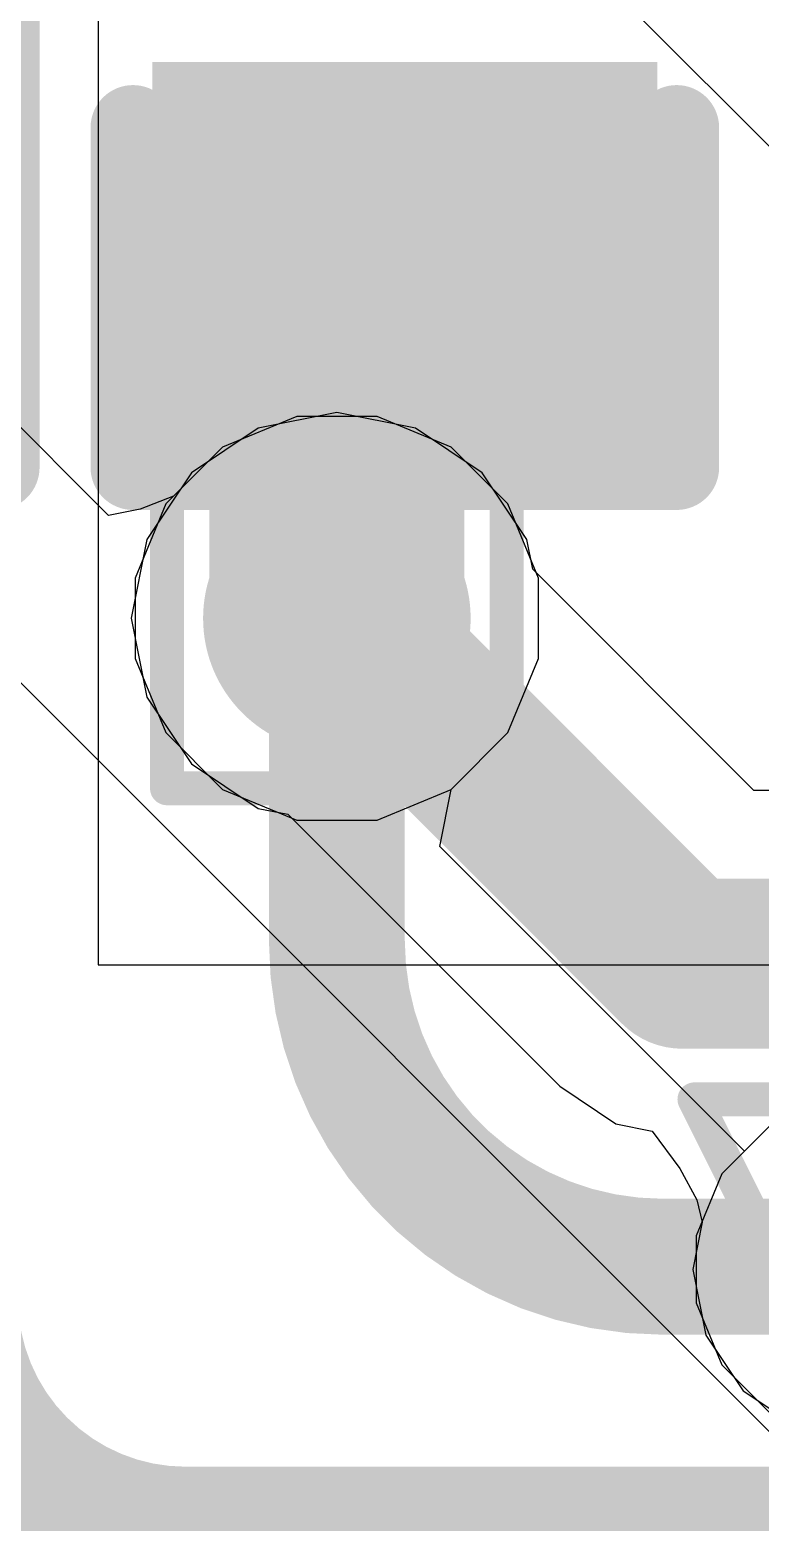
# Model space of a CAD drawing. Header units: inches. Extents: x -6 to 283, y -12 to 154.
# Drawn here: x 42.679 to 43.771, y 12.75 to 14.98 of the extents above; entities that cross this region are included whole.
import ezdxf

# ---------------------------------------------------------------- set-up
doc = ezdxf.new("R2010")
doc.units = ezdxf.units.IN
for name, color, linetype in [('Bottom Layer', 5, 'Continuous'), ('Bottom Overlay', 54, 'Continuous'), ('Bottom Paste', 16, 'Continuous'), ('Bottom Solder', 6, 'Continuous'), ('Drill Drawing', 1, 'Continuous'), ('GND-1', 16, 'Continuous'), ('GND-2', 90, 'Continuous'), ('GND-3', 216, 'Continuous'), ('GND-4', 54, 'Continuous'), ('PWR-1', 156, 'Continuous'), ('PWR-2', 130, 'Continuous'), ('Signal L1', 76, 'Continuous'), ('Signal L2', 6, 'Continuous'), ('Top Layer', 1, 'Continuous'), ('Top Overlay', 2, 'Continuous'), ('Top Paste', 8, 'Continuous'), ('Top Solder', 216, 'Continuous'), ('Via Holes', 16, 'Continuous')]:
    doc.layers.add(name, color=color, linetype=linetype)

# ---------------------------------------------------------------- blocks, each defined once
blk = doc.blocks.new('R___0402_13')
at = {"layer": 'Top Layer'}
for points in [[(-0.6985, -0.3175), (-0.6985, 0.3174999999999999), (-0.2413000000000001, 0.3175), (-0.2412999999999999, -0.3174999999999999)], [(0.2413000000000001, -0.3175), (0.2412999999999999, 0.3174999999999999), (0.6985, 0.3175), (0.6985, -0.3174999999999999)]]:
    blk.add_hatch(color=1, dxfattribs=at).paths.add_polyline_path(points)
at = {"layer": 'Top Paste'}
for points in [[(-0.6985, -0.3175), (-0.6985, 0.3174999999999999), (-0.2413000000000001, 0.3175), (-0.2412999999999999, -0.3174999999999999)], [(0.2413000000000001, -0.3175), (0.2412999999999999, 0.3174999999999999), (0.6985, 0.3175), (0.6985, -0.3174999999999999)]]:
    blk.add_hatch(color=8, dxfattribs=at).paths.add_polyline_path(points)
at = {"layer": 'Top Solder'}
for points in [[(-0.75350116, -0.3725011600000001), (-0.75350116, 0.3725011599999999), (-0.18629884, 0.3725011600000001), (-0.1862988399999999, -0.3725011599999999)], [(0.18629884, -0.3725011600000001), (0.1862988399999999, 0.3725011599999999), (0.75350116, 0.3725011600000001), (0.75350116, -0.3725011599999999)]]:
    blk.add_hatch(color=216, dxfattribs=at).paths.add_polyline_path(points)
at = {"layer": 'Top Overlay'}
for points in [[(0.7874, 0.4064, 0.127, 0.127, 0), (-0.7874, 0.4064, 0.127, 0.127, 0)], [(-0.7874, -0.4064, 0.127, 0.127, 0), (-0.7874, 0.4064, 0.127, 0.127, 0)], [(0.7874, -0.4064, 0.127, 0.127, 0), (0.7874, 0.4064, 0.127, 0.127, 0)], [(0.7874, -0.4064, 0.127, 0.127, 0), (-0.7874, -0.4064, 0.127, 0.127, 0)], [(0.8128, -0.4318, 0.0032258, 0.0032258, 0), (-0.8128, -0.4318, 0.0032258, 0.0032258, 0)]]:
    blk.add_lwpolyline(points, format="xyseb", dxfattribs=at)
for points in [[(-0.8191499999999999, 0.4064, 0.0635, 0.0635, 1), (-0.7556499999999999, 0.4064, 0.0635, 0.0635, 1)], [(-0.8191499999999999, 0.4064, 0.0635, 0.0635, 1), (-0.7556499999999999, 0.4064, 0.0635, 0.0635, 1)], [(0.7556499999999999, 0.4064, 0.0635, 0.0635, 1), (0.8191499999999999, 0.4064, 0.0635, 0.0635, 1)], [(0.7556499999999999, 0.4064, 0.0635, 0.0635, 1), (0.8191499999999999, 0.4064, 0.0635, 0.0635, 1)], [(-0.8191499999999999, -0.4064, 0.0635, 0.0635, 1), (-0.7556499999999999, -0.4064, 0.0635, 0.0635, 1)], [(-0.8191499999999999, -0.4064, 0.0635, 0.0635, 1), (-0.7556499999999999, -0.4064, 0.0635, 0.0635, 1)], [(0.7556499999999999, -0.4064, 0.0635, 0.0635, 1), (0.8191499999999999, -0.4064, 0.0635, 0.0635, 1)], [(0.7556499999999999, -0.4064, 0.0635, 0.0635, 1), (0.8191499999999999, -0.4064, 0.0635, 0.0635, 1)], [(-0.81360518, -0.4318, 0.0016129, 0.0016129, 1), (-0.8119948199999999, -0.4318, 0.0016129, 0.0016129, 1)], [(0.8119948199999999, -0.4318, 0.0016129, 0.0016129, 1), (0.81360518, -0.4318, 0.0016129, 0.0016129, 1)]]:
    blk.add_lwpolyline(points, format="xyseb", close=True, dxfattribs=at)
blk = doc.blocks.new('C___0402_B_354')
at = {"layer": 'Bottom Layer'}
for points in [[(-0.2413, 0.3175), (-0.2412999999999999, -0.3175), (-0.6985, -0.3175), (-0.6985, 0.3175)], [(0.6985, 0.3175), (0.6985, -0.3175), (0.2413, -0.3175), (0.2412999999999999, 0.3175)]]:
    blk.add_hatch(color=5, dxfattribs=at).paths.add_polyline_path(points)
at = {"layer": 'Bottom Paste'}
for points in [[(-0.2413, 0.3175), (-0.2412999999999999, -0.3175), (-0.6985, -0.3175), (-0.6985, 0.3175)], [(0.6985, 0.3175), (0.6985, -0.3175), (0.2413, -0.3175), (0.2412999999999999, 0.3175)]]:
    blk.add_hatch(color=16, dxfattribs=at).paths.add_polyline_path(points)
at = {"layer": 'Bottom Solder'}
for points in [[(-0.18130012, 0.37749988), (-0.18130012, -0.37749988), (-0.7584998799999999, -0.37749988), (-0.7584998799999999, 0.37749988)], [(0.7584998799999999, 0.37749988), (0.7584998799999999, -0.37749988), (0.18130012, -0.37749988), (0.18130012, 0.37749988)]]:
    blk.add_hatch(color=6, dxfattribs=at).paths.add_polyline_path(points)
at = {"layer": 'Bottom Overlay'}
for points in [[(-0.7874, 0.4064, 0.127, 0.127, 0), (-0.7874, -0.4064, 0.127, 0.127, 0)], [(-0.7874, 0.4064, 0.127, 0.127, 0), (-0.2794, 0.4064, 0.127, 0.127, 0)], [(0.2794, 0.4064, 0.127, 0.127, 0), (0.7874, 0.4064, 0.127, 0.127, 0)], [(0.7874, 0.4064, 0.127, 0.127, 0), (0.7874, -0.4064, 0.127, 0.127, 0)], [(-0.7874, -0.4064, 0.127, 0.127, 0), (-0.2794, -0.4064, 0.127, 0.127, 0)], [(0.2794, -0.4064, 0.127, 0.127, 0), (0.7874, -0.4064, 0.127, 0.127, 0)]]:
    blk.add_lwpolyline(points, format="xyseb", dxfattribs=at)
for points in [[(-0.8191499999999999, 0.4064, 0.0635, 0.0635, 1), (-0.7556499999999999, 0.4064, 0.0635, 0.0635, 1)], [(-0.8191499999999999, 0.4064, 0.0635, 0.0635, 1), (-0.7556499999999999, 0.4064, 0.0635, 0.0635, 1)], [(-0.31115, 0.4064, 0.0635, 0.0635, 1), (-0.24765, 0.4064, 0.0635, 0.0635, 1)], [(0.24765, 0.4064, 0.0635, 0.0635, 1), (0.31115, 0.4064, 0.0635, 0.0635, 1)], [(0.7556499999999999, 0.4064, 0.0635, 0.0635, 1), (0.8191499999999999, 0.4064, 0.0635, 0.0635, 1)], [(0.7556499999999999, 0.4064, 0.0635, 0.0635, 1), (0.8191499999999999, 0.4064, 0.0635, 0.0635, 1)], [(-0.8191499999999999, -0.4064, 0.0635, 0.0635, 1), (-0.7556499999999999, -0.4064, 0.0635, 0.0635, 1)], [(-0.8191499999999999, -0.4064, 0.0635, 0.0635, 1), (-0.7556499999999999, -0.4064, 0.0635, 0.0635, 1)], [(-0.31115, -0.4064, 0.0635, 0.0635, 1), (-0.24765, -0.4064, 0.0635, 0.0635, 1)], [(0.24765, -0.4064, 0.0635, 0.0635, 1), (0.31115, -0.4064, 0.0635, 0.0635, 1)], [(0.7556499999999999, -0.4064, 0.0635, 0.0635, 1), (0.8191499999999999, -0.4064, 0.0635, 0.0635, 1)], [(0.7556499999999999, -0.4064, 0.0635, 0.0635, 1), (0.8191499999999999, -0.4064, 0.0635, 0.0635, 1)]]:
    blk.add_lwpolyline(points, format="xyseb", close=True, dxfattribs=at)

msp = doc.modelspace()

# ---------------------------------------------------------------- hatches: boundary and pattern name
at = {"layer": 'Bottom Layer'}
h = msp.add_hatch(color=5, dxfattribs=at)
edge = h.paths.add_edge_path()
edge.add_arc((43.13823732, 14.10089382), 0.1999996, 0, 360)
at = {"layer": 'GND-1'}
h = msp.add_hatch(color=16, dxfattribs=at)
edge = h.paths.add_edge_path()
edge.add_arc((43.13823732, 14.10089382), 0.1999996, 0, 360)
at = {"layer": 'GND-2'}
h = msp.add_hatch(color=90, dxfattribs=at)
edge = h.paths.add_edge_path()
edge.add_arc((43.13823732, 14.10089382), 0.1999996, 0, 360)
at = {"layer": 'GND-3'}
h = msp.add_hatch(color=216, dxfattribs=at)
edge = h.paths.add_edge_path()
edge.add_arc((43.13823732, 14.10089382), 0.1999996, 0, 360)
at = {"layer": 'GND-4'}
h = msp.add_hatch(color=54, dxfattribs=at)
edge = h.paths.add_edge_path()
edge.add_arc((43.13823732, 14.10089382), 0.1999996, 0, 360)
at = {"layer": 'PWR-1'}
h = msp.add_hatch(color=156, dxfattribs=at)
edge = h.paths.add_edge_path()
edge.add_arc((43.13823732, 14.10089382), 0.1999996, 0, 360)
at = {"layer": 'PWR-2'}
h = msp.add_hatch(color=130, dxfattribs=at)
edge = h.paths.add_edge_path()
edge.add_arc((43.13823732, 14.10089382), 0.1999996, 0, 360)
at = {"layer": 'Signal L1'}
h = msp.add_hatch(color=76, dxfattribs=at)
edge = h.paths.add_edge_path()
edge.add_arc((43.13823732, 14.10089382), 0.1999996, 0, 360)
at = {"layer": 'Signal L2'}
h = msp.add_hatch(color=6, dxfattribs=at)
edge = h.paths.add_edge_path()
edge.add_arc((43.13823732, 14.10089382), 0.1999996, 0, 360)
at = {"layer": 'Top Layer'}
h = msp.add_hatch(color=1, dxfattribs=at)
edge = h.paths.add_edge_path()
edge.add_arc((43.13823732, 14.10089382), 0.1999996, 0, 360)
at = {"layer": 'Via Holes'}
h = msp.add_hatch(color=7, dxfattribs=at)
edge = h.paths.add_edge_path()
edge.add_arc((43.13823732, 14.10089382), 0.0999998, 0, 360)

# ---------------------------------------------------------------- linework, layer by layer
at = {"layer": 'Bottom Layer'}
for p, q in [((42.7814359, 15.00005636), (42.7814359, 13.58310974)), ((42.7814359, 13.58310974), (45.83461496, 13.58310974))]:
    msp.add_line(p, q, dxfattribs=at)
for points in [[(43.13821446, 14.10089382, 0.3809999999999999, 0.3809999999999999, 0), (43.13821446, 14.58029342, 0.3809999999999999, 0.3809999999999999, 0)], [(43.13821446, 13.61918282, 0.2032, 0.2032, 0), (43.13821446, 14.10089382, 0.2032, 0.2032, 0)], [(43.13821446, 14.10089382, 0.2032, 0.2032, 0), (43.13823732, 14.10089382, 0.2032, 0.2032, 0)], [(43.62563538, 13.1317619, 0.2032, 0.2032, -0.4142135623730951), (43.13821446, 13.61918282, 0.2032, 0.2032, 0)], [(43.62563538, 13.1317619, 0.2032, 0.2032, 0), (44.59299438, 13.1317619, 0.2032, 0.2032, 0)], [(42.91201221999999, 12.74401566, 0.1778, 0.1778, -0.4142135623730951), (42.57270886, 13.08331902, 0.1778, 0.1778, 0)], [(42.91201221999999, 12.74401566, 0.1778, 0.1778, 0), (44.58375132, 12.74401566, 0.1778, 0.1778, 0)]]:
    msp.add_lwpolyline(points, format="xyseb", dxfattribs=at)
for points in [[(43.04296446, 14.58029342, 0.1905, 0.1905, 1), (43.23346445999999, 14.58029342, 0.1905, 0.1905, 1)], [(43.04296446, 14.10089382, 0.1905, 0.1905, 1), (43.23346445999999, 14.10089382, 0.1905, 0.1905, 1)], [(43.08741446, 14.10089382, 0.1016, 0.1016, 1), (43.18901446, 14.10089382, 0.1016, 0.1016, 1)], [(43.08741446, 14.10089382, 0.1016, 0.1016, 1), (43.18901446, 14.10089382, 0.1016, 0.1016, 1)], [(43.08743732, 14.10089382, 0.1016, 0.1016, 1), (43.18903732, 14.10089382, 0.1016, 0.1016, 1)], [(43.08741446, 13.61918282, 0.1016, 0.1016, 1), (43.18901446, 13.61918282, 0.1016, 0.1016, 1)], [(43.08741446, 13.61918282, 0.1016, 0.1016, 1), (43.18901446, 13.61918282, 0.1016, 0.1016, 1)], [(43.57483538, 13.1317619, 0.1016, 0.1016, 1), (43.67643537999999, 13.1317619, 0.1016, 0.1016, 1)], [(43.57483538, 13.1317619, 0.1016, 0.1016, 1), (43.67643537999999, 13.1317619, 0.1016, 0.1016, 1)], [(42.86756222, 12.74401566, 0.08889999999999999, 0.08889999999999999, 1), (42.95646222, 12.74401566, 0.08889999999999999, 0.08889999999999999, 1)], [(42.86756222, 12.74401566, 0.08889999999999999, 0.08889999999999999, 1), (42.95646222, 12.74401566, 0.08889999999999999, 0.08889999999999999, 1)]]:
    msp.add_lwpolyline(points, format="xyseb", close=True, dxfattribs=at)
at = {"layer": 'Drill Drawing'}
for points in [[(42.88423732, 14.35489382, 0.0508, 0.0508, 0), (43.39223732, 14.35489382, 0.0508, 0.0508, 0)], [(42.88423732, 13.84689382, 0.0508, 0.0508, 0), (42.88423732, 14.35489382, 0.0508, 0.0508, 0)], [(43.39223732, 13.84689382, 0.0508, 0.0508, 0), (43.39223732, 14.35489382, 0.0508, 0.0508, 0)], [(42.88423732, 13.84689382, 0.0508, 0.0508, 0), (43.39223732, 13.84689382, 0.0508, 0.0508, 0)], [(43.672887, 13.38186046, 0.0508, 0.0508, 0), (44.180887, 13.38186046, 0.0508, 0.0508, 0)], [(43.672887, 13.38186046, 0.0508, 0.0508, 0), (43.926887, 12.87386046, 0.0508, 0.0508, 0)]]:
    msp.add_lwpolyline(points, format="xyseb", dxfattribs=at)
for points in [[(42.87153731999999, 14.35489382, 0.0254, 0.0254, 1), (42.89693732, 14.35489382, 0.0254, 0.0254, 1)], [(42.87153731999999, 14.35489382, 0.0254, 0.0254, 1), (42.89693732, 14.35489382, 0.0254, 0.0254, 1)], [(43.37953732, 14.35489382, 0.0254, 0.0254, 1), (43.40493732, 14.35489382, 0.0254, 0.0254, 1)], [(43.37953732, 14.35489382, 0.0254, 0.0254, 1), (43.40493732, 14.35489382, 0.0254, 0.0254, 1)], [(42.87153731999999, 13.84689382, 0.0254, 0.0254, 1), (42.89693732, 13.84689382, 0.0254, 0.0254, 1)], [(42.87153731999999, 13.84689382, 0.0254, 0.0254, 1), (42.89693732, 13.84689382, 0.0254, 0.0254, 1)], [(43.37953732, 13.84689382, 0.0254, 0.0254, 1), (43.40493732, 13.84689382, 0.0254, 0.0254, 1)], [(43.37953732, 13.84689382, 0.0254, 0.0254, 1), (43.40493732, 13.84689382, 0.0254, 0.0254, 1)], [(43.66018699999999, 13.38186046, 0.0254, 0.0254, 1), (43.685587, 13.38186046, 0.0254, 0.0254, 1)], [(43.66018699999999, 13.38186046, 0.0254, 0.0254, 1), (43.685587, 13.38186046, 0.0254, 0.0254, 1)]]:
    msp.add_lwpolyline(points, format="xyseb", close=True, dxfattribs=at)
at = {"layer": 'GND-1'}
for p, q in [((43.07824505999999, 14.40249342), (42.96739437999999, 14.35657784)), ((43.19822958, 14.40249342), (43.07824505999999, 14.40249342)), ((43.30908025999999, 14.35657784), (43.19822958, 14.40249342)), ((42.96739437999999, 14.35657784), (42.8825533, 14.27173676)), ((43.39392134, 14.27173676), (43.30908025999999, 14.35657784)), ((42.8825533, 14.27173676), (42.83663772, 14.16088608)), ((43.43983692, 14.16088608), (43.39392134, 14.27173676)), ((42.83663772, 14.16088608), (42.83663772, 14.04090156)), ((43.43983692, 14.04090156), (43.43983692, 14.16088608)), ((42.83663772, 14.04090156), (42.8825533, 13.93005088)), ((43.39392134, 13.93005088), (43.43983692, 14.04090156)), ((42.8825533, 13.93005088), (42.96739437999999, 13.8452098)), ((43.30908025999999, 13.8452098), (43.39392134, 13.93005088)), ((42.96739437999999, 13.8452098), (43.07824505999999, 13.79929422)), ((43.19822958, 13.79929422), (43.30908025999999, 13.8452098)), ((43.07824505999999, 13.79929422), (43.19822958, 13.79929422))]:
    msp.add_line(p, q, dxfattribs=at)
at = {"layer": 'GND-2'}
for p, q in [((43.07824505999999, 14.40249342), (42.96739437999999, 14.35657784)), ((43.19822958, 14.40249342), (43.07824505999999, 14.40249342)), ((43.30908025999999, 14.35657784), (43.19822958, 14.40249342)), ((42.96739437999999, 14.35657784), (42.8825533, 14.27173676)), ((43.39392134, 14.27173676), (43.30908025999999, 14.35657784)), ((42.8825533, 14.27173676), (42.83663772, 14.16088608)), ((43.43983692, 14.16088608), (43.39392134, 14.27173676)), ((42.83663772, 14.16088608), (42.83663772, 14.04090156)), ((43.43983692, 14.04090156), (43.43983692, 14.16088608)), ((42.83663772, 14.04090156), (42.8825533, 13.93005088)), ((43.39392134, 13.93005088), (43.43983692, 14.04090156)), ((42.8825533, 13.93005088), (42.96739437999999, 13.8452098)), ((43.30908025999999, 13.8452098), (43.39392134, 13.93005088)), ((42.96739437999999, 13.8452098), (43.07824505999999, 13.79929422)), ((43.19822958, 13.79929422), (43.30908025999999, 13.8452098)), ((43.07824505999999, 13.79929422), (43.19822958, 13.79929422)), ((43.7843676, 13.34115696), (43.7135905, 13.27037986)), ((43.7135905, 13.27037986), (43.67528729999999, 13.17790608)), ((43.67528729999999, 13.17790608), (43.67528729999999, 13.07781484)), ((43.67528729999999, 13.07781484), (43.7135905, 12.98534106)), ((43.7135905, 12.98534106), (43.7843676, 12.91456396))]:
    msp.add_line(p, q, dxfattribs=at)
at = {"layer": 'GND-3'}
for p, q in [((43.07824505999999, 14.40249342), (42.96739437999999, 14.35657784)), ((43.19822958, 14.40249342), (43.07824505999999, 14.40249342)), ((43.30908025999999, 14.35657784), (43.19822958, 14.40249342)), ((42.96739437999999, 14.35657784), (42.8825533, 14.27173676)), ((43.39392134, 14.27173676), (43.30908025999999, 14.35657784)), ((42.8825533, 14.27173676), (42.83663772, 14.16088608)), ((43.43983692, 14.16088608), (43.39392134, 14.27173676)), ((42.83663772, 14.16088608), (42.83663772, 14.04090156)), ((43.43983692, 14.04090156), (43.43983692, 14.16088608)), ((42.83663772, 14.04090156), (42.8825533, 13.93005088)), ((43.39392134, 13.93005088), (43.43983692, 14.04090156)), ((42.8825533, 13.93005088), (42.96739437999999, 13.8452098)), ((43.30908025999999, 13.8452098), (43.39392134, 13.93005088)), ((42.96739437999999, 13.8452098), (43.07824505999999, 13.79929422)), ((43.19822958, 13.79929422), (43.30908025999999, 13.8452098)), ((43.07824505999999, 13.79929422), (43.19822958, 13.79929422)), ((43.7843676, 13.34115696), (43.7135905, 13.27037986)), ((43.7135905, 13.27037986), (43.67528729999999, 13.17790608)), ((43.67528729999999, 13.17790608), (43.67528729999999, 13.07781484)), ((43.67528729999999, 13.07781484), (43.7135905, 12.98534106)), ((43.7135905, 12.98534106), (43.7843676, 12.91456396))]:
    msp.add_line(p, q, dxfattribs=at)
at = {"layer": 'GND-4'}
for p, q in [((43.07824505999999, 14.40249342), (42.96739437999999, 14.35657784)), ((43.19822958, 14.40249342), (43.07824505999999, 14.40249342)), ((43.30908025999999, 14.35657784), (43.19822958, 14.40249342)), ((42.96739437999999, 14.35657784), (42.8825533, 14.27173676)), ((43.39392134, 14.27173676), (43.30908025999999, 14.35657784)), ((42.8825533, 14.27173676), (42.83663772, 14.16088608)), ((43.43983692, 14.16088608), (43.39392134, 14.27173676)), ((42.83663772, 14.16088608), (42.83663772, 14.04090156)), ((43.43983692, 14.04090156), (43.43983692, 14.16088608)), ((42.83663772, 14.04090156), (42.8825533, 13.93005088)), ((43.39392134, 13.93005088), (43.43983692, 14.04090156)), ((42.8825533, 13.93005088), (42.96739437999999, 13.8452098)), ((43.30908025999999, 13.8452098), (43.39392134, 13.93005088)), ((42.96739437999999, 13.8452098), (43.07824505999999, 13.79929422)), ((43.19822958, 13.79929422), (43.30908025999999, 13.8452098)), ((43.07824505999999, 13.79929422), (43.19822958, 13.79929422))]:
    msp.add_line(p, q, dxfattribs=at)
at = {"layer": 'PWR-1'}
for p, q in [((43.13823732, 14.40840146), (43.02055911999999, 14.38499282)), ((43.25591551999999, 14.38499282), (43.13823732, 14.40840146)), ((43.02055911999999, 14.38499282), (42.92079554, 14.3183356)), ((43.3556791, 14.3183356), (43.25591551999999, 14.38499282)), ((42.92079554, 14.3183356), (42.85413832, 14.21857202)), ((43.42233632, 14.21857202), (43.3556791, 14.3183356)), ((42.85413832, 14.21857202), (42.83072968, 14.10089382)), ((43.43115774, 14.17422108), (43.42233632, 14.21857202)), ((43.76183018, 13.84354864), (43.43115774, 14.17422108)), ((42.83072968, 14.10089382), (42.85413832, 13.98321562)), ((42.85413832, 13.98321562), (42.92079554, 13.88345204)), ((42.92079554, 13.88345204), (43.02055911999999, 13.81679482)), ((43.93771502, 13.84354864), (43.76183018, 13.84354864)), ((43.02055911999999, 13.81679482), (43.06491006, 13.8079734)), ((43.06491006, 13.8079734), (43.47143452, 13.40144894)), ((43.47143452, 13.40144894), (43.55545264, 13.34530986)), ((43.55545264, 13.34530986), (43.609641, 13.33453264)), ((43.609641, 13.33453264), (43.6511192, 13.27844436)), ((43.6511192, 13.27844436), (43.67662334, 13.23177948)), ((43.67662334, 13.23177948), (43.68442876, 13.19859438)), ((43.68442876, 13.19859438), (43.67035716, 13.12786046)), ((43.67035716, 13.12786046), (43.68988468, 13.029692)), ((43.68988468, 13.029692), (43.7454929, 12.94646636)), ((43.7454929, 12.94646636), (43.82871854, 12.89085814))]:
    msp.add_line(p, q, dxfattribs=at)
for points in [[(43.13823732, 14.10089382, 0.254, 0.254, 0), (43.65455836, 13.58457278, 0.254, 0.254, 0)], [(43.65455836, 13.58457278, 0.254, 0.254, 0), (45.41004888, 13.58457278, 0.254, 0.254, 0)]]:
    msp.add_lwpolyline(points, format="xyseb", dxfattribs=at)
for points in [[(43.07473732, 14.10089382, 0.127, 0.127, 1), (43.20173732, 14.10089382, 0.127, 0.127, 1)], [(43.59105836, 13.58457278, 0.127, 0.127, 1), (43.71805835999999, 13.58457278, 0.127, 0.127, 1)], [(43.59105836, 13.58457278, 0.127, 0.127, 1), (43.71805835999999, 13.58457278, 0.127, 0.127, 1)]]:
    msp.add_lwpolyline(points, format="xyseb", close=True, dxfattribs=at)
at = {"layer": 'PWR-2'}
for p, q in [((43.36311114, 15.2275413), (44.14127062, 14.44937674)), ((42.79700864, 14.2547213), (42.56595754, 14.4857724)), ((43.07824505999999, 14.40249342), (42.96739437999999, 14.35657784)), ((43.19822958, 14.40249342), (43.07824505999999, 14.40249342)), ((43.30908025999999, 14.35657784), (43.19822958, 14.40249342)), ((42.96739437999999, 14.35657784), (42.8941357, 14.28331916)), ((43.39392134, 14.27173676), (43.30908025999999, 14.35657784)), ((42.38568612, 14.28406846), (47.31505142, 9.35470062)), ((42.8941357, 14.28331916), (42.84408754, 14.26408628)), ((42.84408754, 14.26408628), (42.79700864, 14.2547213)), ((43.43983692, 14.16088608), (43.39392134, 14.27173676)), ((43.43983692, 14.04090156), (43.43983692, 14.16088608)), ((43.39392134, 13.93005088), (43.43983692, 14.04090156)), ((43.3090828, 13.84521234), (43.39392134, 13.93005088)), ((43.2920648, 13.7596626), (43.3090828, 13.84521234)), ((43.74746902, 13.30425838), (43.2920648, 13.7596626)), ((43.7843676, 13.34115696), (43.74746902, 13.30425838))]:
    msp.add_line(p, q, dxfattribs=at)
at = {"layer": 'Top Layer'}
for p, q in [((43.07824505999999, 14.40249342), (42.96739437999999, 14.35657784)), ((43.19822958, 14.40249342), (43.07824505999999, 14.40249342)), ((43.30908025999999, 14.35657784), (43.19822958, 14.40249342)), ((42.96739437999999, 14.35657784), (42.8825533, 14.27173676)), ((43.39392134, 14.27173676), (43.30908025999999, 14.35657784)), ((42.8825533, 14.27173676), (42.83663772, 14.16088608)), ((43.43983692, 14.16088608), (43.39392134, 14.27173676)), ((42.83663772, 14.16088608), (42.83663772, 14.04090156)), ((43.43983692, 14.04090156), (43.43983692, 14.16088608)), ((42.83663772, 14.04090156), (42.8825533, 13.93005088)), ((43.39392134, 13.93005088), (43.43983692, 14.04090156)), ((42.8825533, 13.93005088), (42.96739437999999, 13.8452098)), ((43.30908025999999, 13.8452098), (43.39392134, 13.93005088)), ((42.96739437999999, 13.8452098), (43.07824505999999, 13.79929422)), ((43.19822958, 13.79929422), (43.30908025999999, 13.8452098)), ((43.07824505999999, 13.79929422), (43.19822958, 13.79929422))]:
    msp.add_line(p, q, dxfattribs=at)

# ---------------------------------------------------------------- block references
for name, p, rotation in [('R___0402_13', (42.22383732, 15.11369342), 270), ('C___0402_B_354', (43.23983732, 15.11369342), 90)]:
    msp.add_blockref(name, p, dxfattribs=dict(rotation=rotation))

doc.saveas('drawing.dxf')
